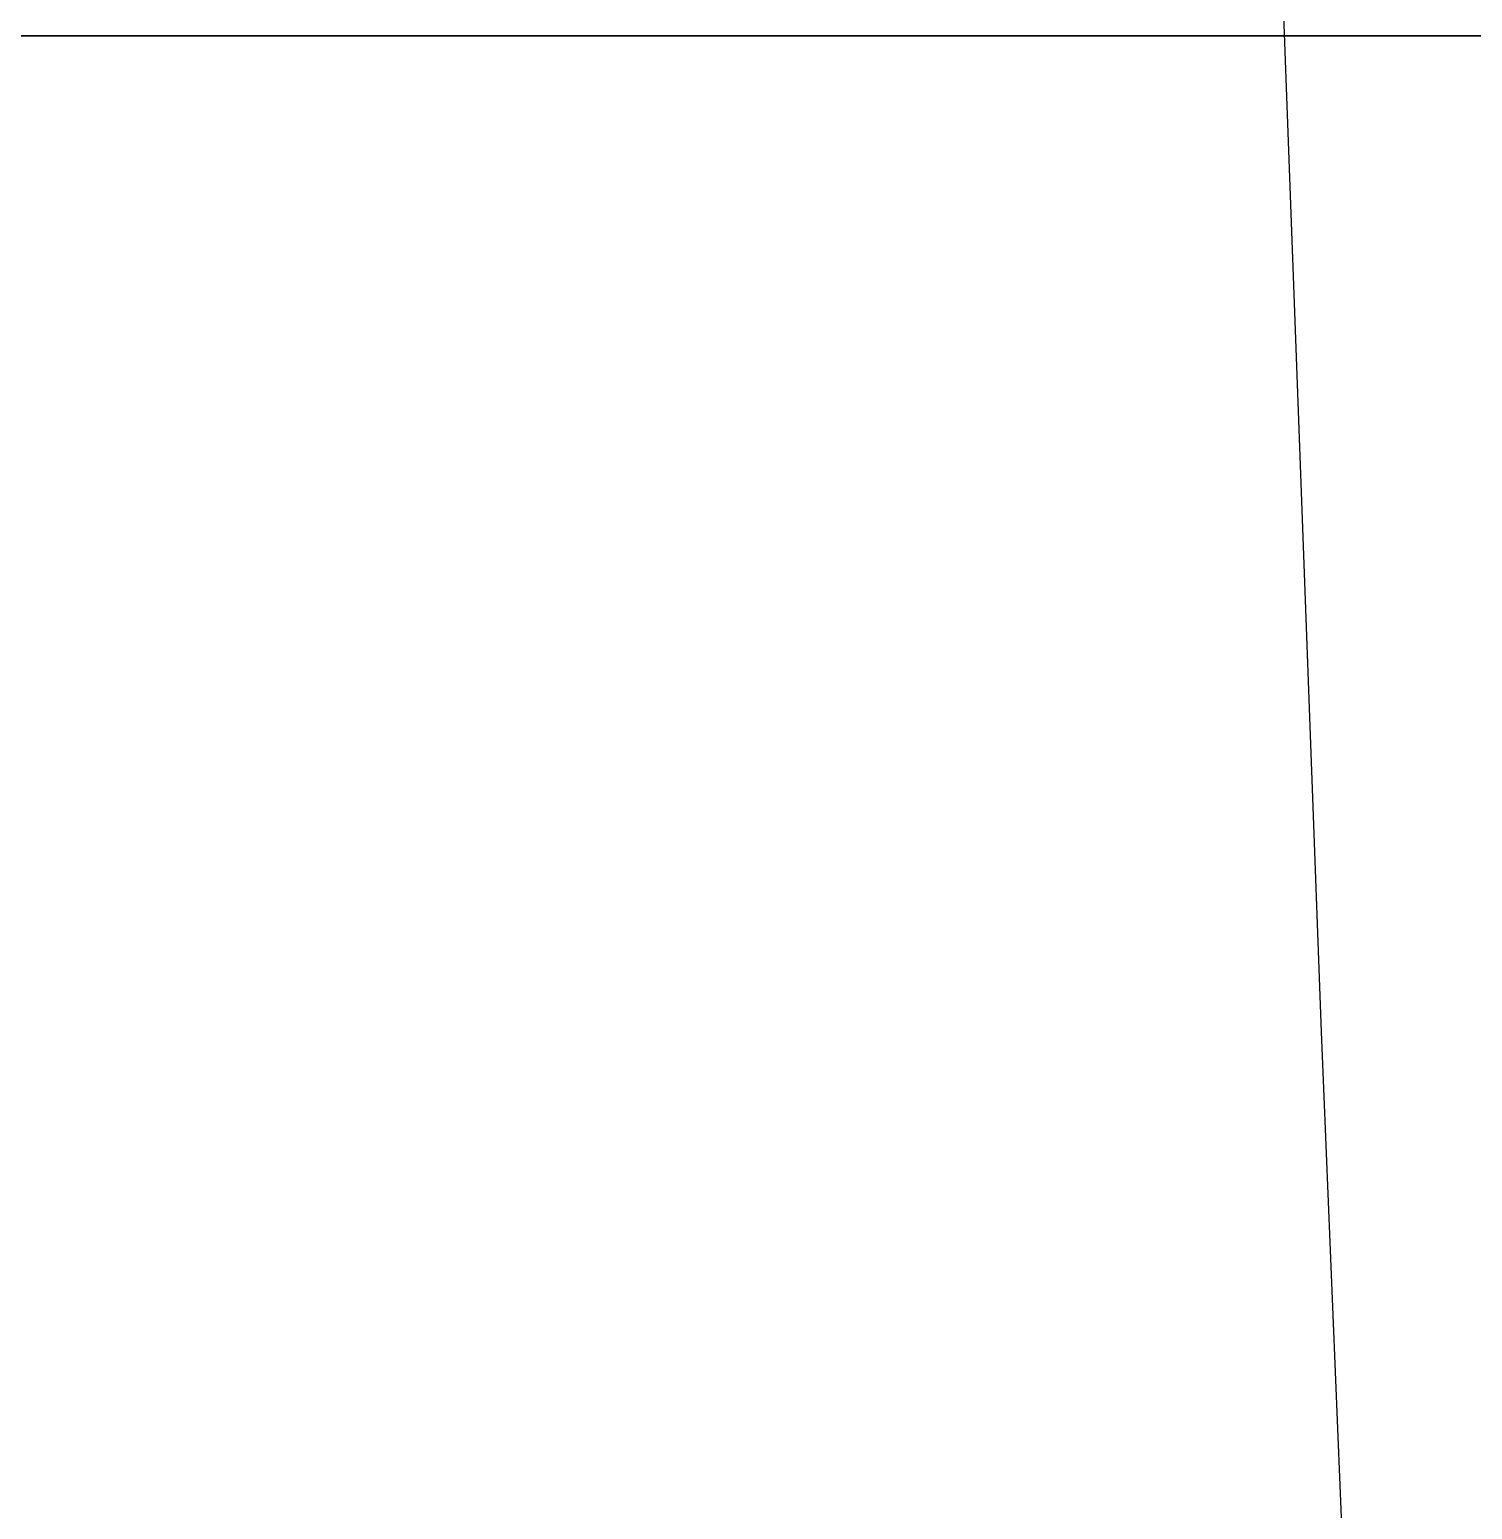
# Model space of a CAD drawing. Extents: x 11992 to 29481, y -6727 to 6811.
# Drawn here: x 24582.12 to 24605.63, y 1470.14 to 1494.26 of the extents above; entities that cross this region are included whole.
import ezdxf

# ---------------------------------------------------------------- set-up
doc = ezdxf.new("R2010")
doc.units = 0
doc.header["$MEASUREMENT"] = 0
doc.layers.get('0').update_dxf_attribs({"color": 8, "linetype": 'CONTINUOUS'})
doc.layers.add('zoylight 5回路', color=4, linetype='CONTINUOUS')

msp = doc.modelspace()

# ---------------------------------------------------------------- linework, layer by layer
for p, q in [((24602.539, 1494.902, -2436.428), (24603.168, 1477.921, -2436.428)), ((24304.794, 1494.156, -2426.429), (24856.747, 1494.156, -2426.429)), ((24579.768, 1494.156, -2015.794), (24582.821, 1494.156, -2015.784)), ((24579.77, 1494.156, -2015.778), (24582.824, 1494.156, -2015.762)), ((24580.771, 1494.156, -2134.352), (24597.817, 1494.156, -2134.224)), ((24597.816, 1494.156, -2143.249), (24580.771, 1494.156, -2143.352)), ((24585.166, 1494.156, -2436.428), (24580.771, 1494.156, -2436.428)), ((24580.771, 1494.156, -2251.167), (24584.365, 1494.156, -2251.167)), ((24582.168, 1494.156, -2251.666), (24581.479, 1494.156, -2251.666)), ((24583.362, 1494.156, -2251.875), (24582.078, 1494.156, -2251.875)), ((24582.855, 1494.156, -2251.666), (24582.168, 1494.156, -2251.666)), ((24582.821, 1494.156, -2015.784), (24585.874, 1494.156, -2015.77)), ((24582.824, 1494.156, -2015.762), (24585.877, 1494.156, -2015.743)), ((24583.54, 1494.156, -2251.666), (24582.855, 1494.156, -2251.666)), ((24584.62, 1494.156, -2251.875), (24583.362, 1494.156, -2251.875)), ((24584.223, 1494.156, -2251.666), (24583.54, 1494.156, -2251.666)), ((24584.903, 1494.156, -2251.666), (24584.223, 1494.156, -2251.666)), ((24584.365, 1494.156, -2251.167), (24587.646, 1494.156, -2251.167)), ((24585.854, 1494.156, -2251.875), (24584.62, 1494.156, -2251.875)), ((24585.578, 1494.156, -2251.666), (24584.903, 1494.156, -2251.666)), ((24589.56, 1494.156, -2436.428), (24585.166, 1494.156, -2436.428)), ((24586.249, 1494.156, -2251.666), (24585.578, 1494.156, -2251.666)), ((24587.063, 1494.156, -2251.875), (24585.854, 1494.156, -2251.875)), ((24585.874, 1494.156, -2015.77), (24588.927, 1494.156, -2015.753)), ((24585.877, 1494.156, -2015.743), (24588.93, 1494.156, -2015.722)), ((24586.914, 1494.156, -2251.666), (24586.249, 1494.156, -2251.666)), ((24587.573, 1494.156, -2251.666), (24586.914, 1494.156, -2251.666)), ((24588.247, 1494.156, -2251.875), (24587.063, 1494.156, -2251.875)), ((24588.225, 1494.156, -2251.666), (24587.573, 1494.156, -2251.666)), ((24587.646, 1494.156, -2251.167), (24590.615, 1494.156, -2251.167)), ((24588.871, 1494.156, -2251.666), (24588.225, 1494.156, -2251.666)), ((24589.407, 1494.156, -2251.875), (24588.247, 1494.156, -2251.875)), ((24589.218, 1494.156, -2251.666), (24588.871, 1494.156, -2251.666)), ((24588.927, 1494.156, -2015.753), (24591.98, 1494.156, -2015.731)), ((24588.93, 1494.156, -2015.722), (24591.984, 1494.156, -2015.698)), ((24589.562, 1494.156, -2251.666), (24589.218, 1494.156, -2251.666)), ((24590.542, 1494.156, -2251.875), (24589.407, 1494.156, -2251.875)), ((24593.951, 1494.156, -2436.428), (24589.56, 1494.156, -2436.428)), ((24589.904, 1494.156, -2251.666), (24589.562, 1494.156, -2251.666)), ((24590.243, 1494.156, -2251.666), (24589.904, 1494.156, -2251.666)), ((24590.58, 1494.156, -2251.666), (24590.243, 1494.156, -2251.666)), ((24591.652, 1494.156, -2251.875), (24590.542, 1494.156, -2251.875)), ((24590.913, 1494.156, -2251.666), (24590.58, 1494.156, -2251.666)), ((24590.615, 1494.156, -2251.167), (24593.271, 1494.156, -2251.167)), ((24591.244, 1494.156, -2251.666), (24590.913, 1494.156, -2251.666)), ((24591.571, 1494.156, -2251.666), (24591.244, 1494.156, -2251.666)), ((24591.896, 1494.156, -2251.666), (24591.571, 1494.156, -2251.666)), ((24592.738, 1494.156, -2251.875), (24591.652, 1494.156, -2251.875)), ((24592.217, 1494.156, -2251.666), (24591.896, 1494.156, -2251.666)), ((24591.98, 1494.156, -2015.731), (24595.034, 1494.156, -2015.705)), ((24591.984, 1494.156, -2015.698), (24595.037, 1494.156, -2015.67)), ((24592.535, 1494.156, -2251.666), (24592.217, 1494.156, -2251.666)), ((24592.849, 1494.156, -2251.666), (24592.535, 1494.156, -2251.666)), ((24593.799, 1494.156, -2251.875), (24592.738, 1494.156, -2251.875)), ((24593.16, 1494.156, -2251.666), (24592.849, 1494.156, -2251.666)), ((24593.468, 1494.156, -2251.666), (24593.16, 1494.156, -2251.666)), ((24593.271, 1494.156, -2251.167), (24595.614, 1494.156, -2251.167)), ((24593.772, 1494.156, -2251.666), (24593.468, 1494.156, -2251.666)), ((24594.072, 1494.156, -2251.666), (24593.772, 1494.156, -2251.666)), ((24594.835, 1494.156, -2251.875), (24593.799, 1494.156, -2251.875)), ((24598.339, 1494.156, -2436.428), (24593.951, 1494.156, -2436.428)), ((24594.368, 1494.156, -2251.666), (24594.072, 1494.156, -2251.666)), ((24594.661, 1494.156, -2251.666), (24594.368, 1494.156, -2251.666)), ((24594.95, 1494.156, -2251.666), (24594.661, 1494.156, -2251.666)), ((24594.835, 1494.156, -2251.875), (24594.984, 1494.156, -2251.875)), ((24595.134, 1494.156, -2251.875), (24594.835, 1494.156, -2251.875)), ((24595.234, 1494.156, -2251.666), (24594.95, 1494.156, -2251.666)), ((24594.984, 1494.156, -2251.875), (24595.131, 1494.156, -2251.875)), ((24595.034, 1494.156, -2015.705), (24598.086, 1494.156, -2015.676)), ((24595.037, 1494.156, -2015.67), (24598.09, 1494.156, -2015.639)), ((24595.131, 1494.156, -2251.875), (24595.277, 1494.156, -2251.875)), ((24595.428, 1494.156, -2251.875), (24595.134, 1494.156, -2251.875)), ((24595.514, 1494.156, -2251.666), (24595.234, 1494.156, -2251.666)), ((24595.277, 1494.156, -2251.875), (24595.422, 1494.156, -2251.875)), ((24595.422, 1494.156, -2251.875), (24595.566, 1494.156, -2251.875)), ((24595.716, 1494.156, -2251.875), (24595.428, 1494.156, -2251.875)), ((24595.79, 1494.156, -2251.666), (24595.514, 1494.156, -2251.666)), ((24595.566, 1494.156, -2251.875), (24595.708, 1494.156, -2251.875)), ((24595.614, 1494.156, -2251.167), (24597.646, 1494.156, -2251.167)), ((24595.708, 1494.156, -2251.875), (24595.85, 1494.156, -2251.875)), ((24596.001, 1494.156, -2251.875), (24595.716, 1494.156, -2251.875)), ((24596.062, 1494.156, -2251.666), (24595.79, 1494.156, -2251.666)), ((24595.85, 1494.156, -2251.875), (24595.99, 1494.156, -2251.875)), ((24595.99, 1494.156, -2251.875), (24596.129, 1494.156, -2251.875)), ((24596.28, 1494.156, -2251.875), (24596.001, 1494.156, -2251.875)), ((24596.33, 1494.156, -2251.666), (24596.062, 1494.156, -2251.666)), ((24596.129, 1494.156, -2251.875), (24596.268, 1494.156, -2251.875)), ((24596.268, 1494.156, -2251.875), (24596.405, 1494.156, -2251.875)), ((24596.555, 1494.156, -2251.875), (24596.28, 1494.156, -2251.875)), ((24596.592, 1494.156, -2251.666), (24596.33, 1494.156, -2251.666)), ((24596.405, 1494.156, -2251.875), (24596.54, 1494.156, -2251.875)), ((24596.54, 1494.156, -2251.875), (24596.677, 1494.156, -2251.875)), ((24596.825, 1494.156, -2251.875), (24596.555, 1494.156, -2251.875)), ((24596.849, 1494.156, -2251.666), (24596.592, 1494.156, -2251.666)), ((24596.677, 1494.156, -2251.875), (24596.813, 1494.156, -2251.875)), ((24596.813, 1494.156, -2251.875), (24596.948, 1494.156, -2251.875)), ((24597.09, 1494.156, -2251.875), (24596.825, 1494.156, -2251.875)), ((24597.103, 1494.156, -2251.666), (24596.849, 1494.156, -2251.666)), ((24596.948, 1494.156, -2251.875), (24597.081, 1494.156, -2251.875)), ((24597.081, 1494.156, -2251.875), (24597.213, 1494.156, -2251.875)), ((24597.351, 1494.156, -2251.875), (24597.09, 1494.156, -2251.875)), ((24597.351, 1494.156, -2251.666), (24597.103, 1494.156, -2251.666)), ((24597.213, 1494.156, -2251.875), (24597.344, 1494.156, -2251.875)), ((24597.344, 1494.156, -2251.875), (24597.474, 1494.156, -2251.875)), ((24597.606, 1494.156, -2251.875), (24597.351, 1494.156, -2251.875)), ((24597.594, 1494.156, -2251.666), (24597.351, 1494.156, -2251.666)), ((24597.474, 1494.156, -2251.875), (24597.602, 1494.156, -2251.875)), ((24597.833, 1494.156, -2251.666), (24597.594, 1494.156, -2251.666)), ((24597.602, 1494.156, -2251.875), (24597.729, 1494.156, -2251.875)), ((24597.857, 1494.156, -2251.875), (24597.606, 1494.156, -2251.875)), ((24597.646, 1494.156, -2251.167), (24599.365, 1494.156, -2251.167)), ((24597.729, 1494.156, -2251.875), (24597.855, 1494.156, -2251.875)), ((24614.857, 1494.156, -2142.935), (24597.816, 1494.156, -2143.249)), ((24597.817, 1494.156, -2134.224), (24614.859, 1494.156, -2133.838)), ((24598.067, 1494.156, -2251.666), (24597.833, 1494.156, -2251.666)), ((24597.855, 1494.156, -2251.875), (24597.98, 1494.156, -2251.875)), ((24598.103, 1494.156, -2251.875), (24597.857, 1494.156, -2251.875)), ((24597.98, 1494.156, -2251.875), (24598.103, 1494.156, -2251.875)), ((24598.296, 1494.156, -2251.666), (24598.067, 1494.156, -2251.666)), ((24598.086, 1494.156, -2015.676), (24601.139, 1494.156, -2015.642)), ((24598.09, 1494.156, -2015.639), (24601.143, 1494.156, -2015.605)), ((24598.457, 1494.156, -2251.875), (24598.103, 1494.156, -2251.875)), ((24598.519, 1494.156, -2251.666), (24598.296, 1494.156, -2251.666)), ((24602.723, 1494.156, -2436.428), (24598.339, 1494.156, -2436.428)), ((24598.799, 1494.156, -2251.875), (24598.457, 1494.156, -2251.875)), ((24598.738, 1494.156, -2251.666), (24598.519, 1494.156, -2251.666)), ((24598.951, 1494.156, -2251.666), (24598.738, 1494.156, -2251.666)), ((24599.129, 1494.156, -2251.875), (24598.799, 1494.156, -2251.875)), ((24599.16, 1494.156, -2251.666), (24598.951, 1494.156, -2251.666)), ((24599.445, 1494.156, -2251.875), (24599.129, 1494.156, -2251.875)), ((24599.362, 1494.156, -2251.666), (24599.16, 1494.156, -2251.666)), ((24599.56, 1494.156, -2251.666), (24599.362, 1494.156, -2251.666)), ((24599.365, 1494.156, -2251.167), (24600.771, 1494.156, -2251.167)), ((24599.75, 1494.156, -2251.875), (24599.445, 1494.156, -2251.875)), ((24599.752, 1494.156, -2251.666), (24599.56, 1494.156, -2251.666)), ((24600.041, 1494.156, -2251.875), (24599.75, 1494.156, -2251.875)), ((24599.938, 1494.156, -2251.666), (24599.752, 1494.156, -2251.666)), ((24600.119, 1494.156, -2251.666), (24599.938, 1494.156, -2251.666)), ((24600.32, 1494.156, -2251.875), (24600.041, 1494.156, -2251.875)), ((24600.295, 1494.156, -2251.666), (24600.119, 1494.156, -2251.666)), ((24600.464, 1494.156, -2251.666), (24600.295, 1494.156, -2251.666)), ((24600.586, 1494.156, -2251.875), (24600.32, 1494.156, -2251.875)), ((24600.628, 1494.156, -2251.666), (24600.464, 1494.156, -2251.666)), ((24600.84, 1494.156, -2251.875), (24600.586, 1494.156, -2251.875)), ((24600.786, 1494.156, -2251.666), (24600.628, 1494.156, -2251.666)), ((24600.771, 1494.156, -2251.167), (24601.865, 1494.156, -2251.167)), ((24600.939, 1494.156, -2251.666), (24600.786, 1494.156, -2251.666)), ((24601.08, 1494.156, -2251.875), (24600.84, 1494.156, -2251.875)), ((24601.085, 1494.156, -2251.666), (24600.939, 1494.156, -2251.666)), ((24601.309, 1494.156, -2251.875), (24601.08, 1494.156, -2251.875)), ((24601.226, 1494.156, -2251.666), (24601.085, 1494.156, -2251.666)), ((24601.139, 1494.156, -2015.642), (24604.191, 1494.156, -2015.605)), ((24601.143, 1494.156, -2015.605), (24604.196, 1494.156, -2015.568)), ((24601.47, 1494.156, -2251.666), (24601.226, 1494.156, -2251.666)), ((24601.525, 1494.156, -2251.875), (24601.309, 1494.156, -2251.875)), ((24601.693, 1494.156, -2251.666), (24601.47, 1494.156, -2251.666)), ((24601.543, 1494.156, -2251.875), (24601.525, 1494.156, -2251.875)), ((24601.561, 1494.156, -2251.875), (24601.543, 1494.156, -2251.875)), ((24601.579, 1494.156, -2251.875), (24601.561, 1494.156, -2251.875)), ((24601.596, 1494.156, -2251.875), (24601.579, 1494.156, -2251.875)), ((24601.614, 1494.156, -2251.875), (24601.596, 1494.156, -2251.875)), ((24601.632, 1494.156, -2251.875), (24601.614, 1494.156, -2251.875)), ((24601.649, 1494.156, -2251.875), (24601.632, 1494.156, -2251.875)), ((24601.666, 1494.156, -2251.875), (24601.649, 1494.156, -2251.875)), ((24601.684, 1494.156, -2251.875), (24601.666, 1494.156, -2251.875)), ((24601.701, 1494.156, -2251.875), (24601.684, 1494.156, -2251.875)), ((24601.896, 1494.156, -2251.666), (24601.693, 1494.156, -2251.666)), ((24601.718, 1494.156, -2251.875), (24601.701, 1494.156, -2251.875)), ((24601.736, 1494.156, -2251.875), (24601.718, 1494.156, -2251.875)), ((24601.738, 1494.156, -2251.875), (24601.736, 1494.156, -2251.875)), ((24601.741, 1494.156, -2251.875), (24601.738, 1494.156, -2251.875)), ((24601.743, 1494.156, -2251.875), (24601.741, 1494.156, -2251.875)), ((24601.746, 1494.156, -2251.875), (24601.743, 1494.156, -2251.875)), ((24601.749, 1494.156, -2251.875), (24601.746, 1494.156, -2251.875)), ((24601.751, 1494.156, -2251.875), (24601.749, 1494.156, -2251.875)), ((24601.754, 1494.156, -2251.875), (24601.751, 1494.156, -2251.875)), ((24601.757, 1494.156, -2251.875), (24601.754, 1494.156, -2251.875)), ((24601.76, 1494.156, -2251.875), (24601.757, 1494.156, -2251.875)), ((24601.763, 1494.156, -2251.875), (24601.76, 1494.156, -2251.875)), ((24601.766, 1494.156, -2251.875), (24601.763, 1494.156, -2251.875)), ((24601.769, 1494.156, -2251.875), (24601.766, 1494.156, -2251.875)), ((24601.769, 1494.156, -2251.875), (24601.786, 1494.156, -2251.875)), ((24601.786, 1494.156, -2251.875), (24601.769, 1494.156, -2251.875)), ((24601.786, 1494.156, -2251.875), (24601.802, 1494.156, -2251.875)), ((24601.803, 1494.156, -2251.875), (24601.786, 1494.156, -2251.875)), ((24601.802, 1494.156, -2251.875), (24601.819, 1494.156, -2251.875)), ((24601.82, 1494.156, -2251.875), (24601.803, 1494.156, -2251.875)), ((24601.819, 1494.156, -2251.875), (24601.835, 1494.156, -2251.875)), ((24601.837, 1494.156, -2251.875), (24601.82, 1494.156, -2251.875)), ((24601.835, 1494.156, -2251.875), (24601.852, 1494.156, -2251.875)), ((24601.854, 1494.156, -2251.875), (24601.837, 1494.156, -2251.875)), ((24601.852, 1494.156, -2251.875), (24601.869, 1494.156, -2251.875)), ((24601.871, 1494.156, -2251.875), (24601.854, 1494.156, -2251.875)), ((24601.865, 1494.156, -2251.167), (24602.646, 1494.156, -2251.167)), ((24601.869, 1494.156, -2251.875), (24601.885, 1494.156, -2251.875)), ((24601.888, 1494.156, -2251.875), (24601.871, 1494.156, -2251.875)), ((24601.885, 1494.156, -2251.875), (24601.902, 1494.156, -2251.875)), ((24601.904, 1494.156, -2251.875), (24601.888, 1494.156, -2251.875)), ((24602.078, 1494.156, -2251.666), (24601.896, 1494.156, -2251.666)), ((24601.902, 1494.156, -2251.875), (24601.919, 1494.156, -2251.875)), ((24601.921, 1494.156, -2251.875), (24601.904, 1494.156, -2251.875)), ((24601.919, 1494.156, -2251.875), (24601.936, 1494.156, -2251.875)), ((24601.937, 1494.156, -2251.875), (24601.921, 1494.156, -2251.875)), ((24601.936, 1494.156, -2251.875), (24601.953, 1494.156, -2251.875)), ((24601.954, 1494.156, -2251.875), (24601.937, 1494.156, -2251.875)), ((24601.953, 1494.156, -2251.875), (24601.97, 1494.156, -2251.875)), ((24601.97, 1494.156, -2251.875), (24601.954, 1494.156, -2251.875)), ((24601.972, 1494.156, -2251.875), (24601.97, 1494.156, -2251.875)), ((24601.973, 1494.156, -2251.875), (24601.972, 1494.156, -2251.875)), ((24601.974, 1494.156, -2251.875), (24601.973, 1494.156, -2251.875)), ((24601.976, 1494.156, -2251.875), (24601.974, 1494.156, -2251.875)), ((24601.977, 1494.156, -2251.875), (24601.976, 1494.156, -2251.875)), ((24601.979, 1494.156, -2251.875), (24601.977, 1494.156, -2251.875)), ((24601.98, 1494.156, -2251.875), (24601.979, 1494.156, -2251.875)), ((24601.982, 1494.156, -2251.875), (24601.98, 1494.156, -2251.875)), ((24601.983, 1494.156, -2251.875), (24601.982, 1494.156, -2251.875)), ((24601.984, 1494.156, -2251.875), (24601.983, 1494.156, -2251.875)), ((24601.986, 1494.156, -2251.875), (24601.984, 1494.156, -2251.875)), ((24601.988, 1494.156, -2251.875), (24601.986, 1494.156, -2251.875)), ((24602.005, 1494.156, -2251.875), (24601.988, 1494.156, -2251.875)), ((24602.022, 1494.156, -2251.875), (24602.005, 1494.156, -2251.875)), ((24602.038, 1494.156, -2251.875), (24602.022, 1494.156, -2251.875)), ((24602.055, 1494.156, -2251.875), (24602.038, 1494.156, -2251.875)), ((24602.072, 1494.156, -2251.875), (24602.055, 1494.156, -2251.875)), ((24602.088, 1494.156, -2251.875), (24602.072, 1494.156, -2251.875)), ((24602.239, 1494.156, -2251.666), (24602.078, 1494.156, -2251.666)), ((24602.105, 1494.156, -2251.875), (24602.088, 1494.156, -2251.875)), ((24602.12, 1494.156, -2251.875), (24602.105, 1494.156, -2251.875)), ((24602.137, 1494.156, -2251.875), (24602.12, 1494.156, -2251.875)), ((24602.152, 1494.156, -2251.875), (24602.137, 1494.156, -2251.875)), ((24602.168, 1494.156, -2251.875), (24602.152, 1494.156, -2251.875)), ((24602.183, 1494.156, -2251.875), (24602.168, 1494.156, -2251.875)), ((24602.297, 1494.156, -2251.875), (24602.187, 1494.156, -2251.875)), ((24602.379, 1494.156, -2251.666), (24602.239, 1494.156, -2251.666)), ((24602.4, 1494.156, -2251.875), (24602.297, 1494.156, -2251.875)), ((24602.498, 1494.156, -2251.666), (24602.379, 1494.156, -2251.666)), ((24602.496, 1494.156, -2251.875), (24602.4, 1494.156, -2251.875)), ((24602.584, 1494.156, -2251.875), (24602.496, 1494.156, -2251.875)), ((24602.596, 1494.156, -2251.666), (24602.498, 1494.156, -2251.666)), ((24602.665, 1494.156, -2251.875), (24602.584, 1494.156, -2251.875)), ((24602.672, 1494.156, -2251.666), (24602.596, 1494.156, -2251.666)), ((24602.646, 1494.156, -2251.167), (24603.115, 1494.156, -2251.167)), ((24602.738, 1494.156, -2251.875), (24602.665, 1494.156, -2251.875)), ((24602.727, 1494.156, -2251.666), (24602.672, 1494.156, -2251.666)), ((24607.101, 1494.156, -2436.428), (24602.723, 1494.156, -2436.428)), ((24602.76, 1494.156, -2251.666), (24602.727, 1494.156, -2251.666)), ((24602.805, 1494.156, -2251.875), (24602.738, 1494.156, -2251.875)), ((24602.771, 1494.156, -2251.666), (24602.76, 1494.156, -2251.666)), ((24602.812, 1494.156, -2251.625), (24602.771, 1494.156, -2251.666)), ((24602.864, 1494.156, -2251.875), (24602.805, 1494.156, -2251.875)), ((24602.854, 1494.156, -2251.583), (24602.812, 1494.156, -2251.625)), ((24602.896, 1494.156, -2251.541), (24602.854, 1494.156, -2251.583)), ((24602.916, 1494.156, -2251.875), (24602.864, 1494.156, -2251.875)), ((24602.937, 1494.156, -2251.5), (24602.896, 1494.156, -2251.541)), ((24602.96, 1494.156, -2251.875), (24602.916, 1494.156, -2251.875)), ((24602.979, 1494.156, -2251.458), (24602.937, 1494.156, -2251.5)), ((24602.997, 1494.156, -2251.875), (24602.96, 1494.156, -2251.875)), ((24603.021, 1494.156, -2251.417), (24602.979, 1494.156, -2251.458)), ((24603.027, 1494.156, -2251.875), (24602.997, 1494.156, -2251.875)), ((24603.063, 1494.156, -2251.375), (24603.021, 1494.156, -2251.417)), ((24603.027, 1494.156, -2251.875), (24603.03, 1494.156, -2251.875)), ((24603.03, 1494.156, -2251.875), (24603.033, 1494.156, -2251.875)), ((24603.033, 1494.156, -2251.875), (24603.035, 1494.156, -2251.875)), ((24603.035, 1494.156, -2251.875), (24603.038, 1494.156, -2251.875)), ((24603.038, 1494.156, -2251.875), (24603.041, 1494.156, -2251.875)), ((24603.041, 1494.156, -2251.875), (24603.043, 1494.156, -2251.875)), ((24603.043, 1494.156, -2251.875), (24603.046, 1494.156, -2251.875)), ((24603.046, 1494.156, -2251.875), (24603.049, 1494.156, -2251.875)), ((24603.049, 1494.156, -2251.875), (24603.051, 1494.156, -2251.875)), ((24603.051, 1494.156, -2251.875), (24603.054, 1494.156, -2251.875)), ((24603.054, 1494.156, -2251.875), (24603.057, 1494.156, -2251.875)), ((24603.057, 1494.156, -2251.875), (24603.06, 1494.156, -2251.875)), ((24603.06, 1494.156, -2251.875), (24603.063, 1494.156, -2251.875)), ((24603.104, 1494.156, -2251.333), (24603.063, 1494.156, -2251.375)), ((24603.063, 1494.156, -2251.875), (24603.066, 1494.156, -2251.875)), ((24603.066, 1494.156, -2251.875), (24603.069, 1494.156, -2251.875)), ((24603.069, 1494.156, -2251.875), (24603.072, 1494.156, -2251.875)), ((24603.072, 1494.156, -2251.875), (24603.075, 1494.156, -2251.875)), ((24603.075, 1494.156, -2251.875), (24603.077, 1494.156, -2251.875)), ((24603.077, 1494.156, -2251.875), (24603.08, 1494.156, -2251.875)), ((24603.08, 1494.156, -2251.875), (24603.083, 1494.156, -2251.876)), ((24603.083, 1494.156, -2251.876), (24603.086, 1494.156, -2251.876)), ((24603.086, 1494.156, -2251.876), (24603.089, 1494.156, -2251.876)), ((24603.089, 1494.156, -2251.876), (24603.092, 1494.156, -2251.876)), ((24603.092, 1494.156, -2251.876), (24603.095, 1494.156, -2251.876)), ((24603.095, 1494.156, -2251.876), (24603.097, 1494.156, -2251.876)), ((24603.097, 1494.156, -2251.876), (24603.099, 1494.156, -2251.877)), ((24603.099, 1494.156, -2251.877), (24603.101, 1494.156, -2251.877)), ((24603.101, 1494.156, -2251.877), (24603.103, 1494.156, -2251.878)), ((24603.103, 1494.156, -2251.878), (24603.105, 1494.156, -2251.878)), ((24603.146, 1494.156, -2251.291), (24603.104, 1494.156, -2251.333)), ((24603.105, 1494.156, -2251.878), (24603.107, 1494.156, -2251.878)), ((24603.107, 1494.156, -2251.878), (24603.109, 1494.156, -2251.879)), ((24603.109, 1494.156, -2251.879), (24603.111, 1494.156, -2251.879)), ((24603.111, 1494.156, -2251.879), (24603.113, 1494.156, -2251.879)), ((24603.113, 1494.156, -2251.879), (24603.115, 1494.156, -2251.88)), ((24603.115, 1494.156, -2251.167), (24603.271, 1494.156, -2251.167)), ((24603.115, 1494.156, -2251.88), (24603.117, 1494.156, -2251.88)), ((24603.117, 1494.156, -2251.88), (24603.118, 1494.156, -2251.88)), ((24603.118, 1494.156, -2251.88), (24603.12, 1494.156, -2251.881)), ((24603.12, 1494.156, -2251.881), (24603.123, 1494.156, -2251.882)), ((24603.123, 1494.156, -2251.882), (24603.125, 1494.156, -2251.882)), ((24603.125, 1494.156, -2251.882), (24603.127, 1494.156, -2251.883)), ((24603.127, 1494.156, -2251.883), (24603.129, 1494.156, -2251.884)), ((24603.129, 1494.156, -2251.884), (24603.131, 1494.156, -2251.884)), ((24603.131, 1494.156, -2251.884), (24603.133, 1494.156, -2251.885)), ((24603.133, 1494.156, -2251.885), (24603.136, 1494.156, -2251.886)), ((24603.136, 1494.156, -2251.886), (24603.137, 1494.156, -2251.886)), ((24603.137, 1494.156, -2251.886), (24603.14, 1494.156, -2251.887)), ((24603.14, 1494.156, -2251.887), (24603.142, 1494.156, -2251.888)), ((24603.142, 1494.156, -2251.888), (24603.144, 1494.156, -2251.888)), ((24603.144, 1494.156, -2251.888), (24603.146, 1494.156, -2251.889)), ((24603.188, 1494.156, -2251.25), (24603.146, 1494.156, -2251.291)), ((24603.146, 1494.156, -2251.889), (24603.148, 1494.156, -2251.89)), ((24603.148, 1494.156, -2251.89), (24603.15, 1494.156, -2251.891)), ((24603.15, 1494.156, -2251.891), (24603.152, 1494.156, -2251.892)), ((24603.152, 1494.156, -2251.892), (24603.154, 1494.156, -2251.893)), ((24603.154, 1494.156, -2251.893), (24603.156, 1494.156, -2251.894)), ((24603.156, 1494.156, -2251.894), (24603.158, 1494.156, -2251.895)), ((24603.158, 1494.156, -2251.895), (24603.159, 1494.156, -2251.896)), ((24603.159, 1494.156, -2251.896), (24603.161, 1494.156, -2251.897)), ((24603.161, 1494.156, -2251.897), (24603.163, 1494.156, -2251.898)), ((24603.163, 1494.156, -2251.898), (24603.165, 1494.156, -2251.899)), ((24603.165, 1494.156, -2251.899), (24603.168, 1494.156, -2251.9)), ((24603.168, 1494.156, -2251.9), (24603.169, 1494.156, -2251.901)), ((24603.169, 1494.156, -2251.901), (24603.171, 1494.156, -2251.902)), ((24603.171, 1494.156, -2251.902), (24603.173, 1494.156, -2251.904)), ((24603.173, 1494.156, -2251.904), (24603.175, 1494.156, -2251.905)), ((24603.175, 1494.156, -2251.905), (24603.177, 1494.156, -2251.906)), ((24603.177, 1494.156, -2251.906), (24603.179, 1494.156, -2251.907)), ((24603.179, 1494.156, -2251.907), (24603.181, 1494.156, -2251.909)), ((24603.181, 1494.156, -2251.909), (24603.183, 1494.156, -2251.91)), ((24603.183, 1494.156, -2251.91), (24603.185, 1494.156, -2251.911)), ((24603.185, 1494.156, -2251.911), (24603.187, 1494.156, -2251.912)), ((24603.187, 1494.156, -2251.912), (24603.189, 1494.156, -2251.913)), ((24603.229, 1494.156, -2251.208), (24603.188, 1494.156, -2251.25)), ((24603.189, 1494.156, -2251.913), (24603.191, 1494.156, -2251.915)), ((24603.191, 1494.156, -2251.915), (24603.193, 1494.156, -2251.916)), ((24603.193, 1494.156, -2251.916), (24603.195, 1494.156, -2251.918)), ((24603.195, 1494.156, -2251.918), (24603.196, 1494.156, -2251.919)), ((24603.196, 1494.156, -2251.919), (24603.198, 1494.156, -2251.921)), ((24603.198, 1494.156, -2251.921), (24603.2, 1494.156, -2251.922)), ((24603.2, 1494.156, -2251.922), (24603.201, 1494.156, -2251.924)), ((24603.201, 1494.156, -2251.924), (24603.203, 1494.156, -2251.925)), ((24603.203, 1494.156, -2251.925), (24603.205, 1494.156, -2251.927)), ((24603.205, 1494.156, -2251.927), (24603.207, 1494.156, -2251.928)), ((24603.207, 1494.156, -2251.928), (24603.209, 1494.156, -2251.93)), ((24603.209, 1494.156, -2251.93), (24603.21, 1494.156, -2251.931)), ((24603.21, 1494.156, -2251.931), (24603.212, 1494.156, -2251.933)), ((24603.212, 1494.156, -2251.933), (24603.214, 1494.156, -2251.934)), ((24603.214, 1494.156, -2251.934), (24603.215, 1494.156, -2251.936)), ((24603.215, 1494.156, -2251.936), (24603.217, 1494.156, -2251.938)), ((24603.217, 1494.156, -2251.938), (24603.218, 1494.156, -2251.94)), ((24603.218, 1494.156, -2251.94), (24603.22, 1494.156, -2251.941)), ((24603.22, 1494.156, -2251.941), (24603.221, 1494.156, -2251.943)), ((24603.221, 1494.156, -2251.943), (24603.222, 1494.156, -2251.945)), ((24603.222, 1494.156, -2251.945), (24603.224, 1494.156, -2251.947)), ((24603.224, 1494.156, -2251.947), (24603.225, 1494.156, -2251.948)), ((24603.225, 1494.156, -2251.948), (24603.227, 1494.156, -2251.95)), ((24603.227, 1494.156, -2251.95), (24603.228, 1494.156, -2251.952)), ((24603.228, 1494.156, -2251.952), (24603.23, 1494.156, -2251.953)), ((24603.271, 1494.156, -2251.167), (24603.229, 1494.156, -2251.208)), ((24603.23, 1494.156, -2251.953), (24603.231, 1494.156, -2251.955)), ((24603.231, 1494.156, -2251.955), (24603.232, 1494.156, -2251.957)), ((24603.232, 1494.156, -2251.957), (24603.234, 1494.156, -2251.959)), ((24603.234, 1494.156, -2251.959), (24603.235, 1494.156, -2251.961)), ((24603.235, 1494.156, -2251.961), (24603.236, 1494.156, -2251.963)), ((24603.236, 1494.156, -2251.963), (24603.238, 1494.156, -2251.965)), ((24603.238, 1494.156, -2251.965), (24603.239, 1494.156, -2251.967)), ((24603.239, 1494.156, -2251.967), (24603.24, 1494.156, -2251.969)), ((24603.24, 1494.156, -2251.969), (24603.241, 1494.156, -2251.971)), ((24603.241, 1494.156, -2251.971), (24603.242, 1494.156, -2251.973)), ((24603.242, 1494.156, -2251.973), (24603.244, 1494.156, -2251.975)), ((24603.244, 1494.156, -2251.975), (24603.245, 1494.156, -2251.976)), ((24603.245, 1494.156, -2251.976), (24603.246, 1494.156, -2251.978)), ((24603.246, 1494.156, -2251.978), (24603.247, 1494.156, -2251.98)), ((24603.247, 1494.156, -2251.98), (24603.248, 1494.156, -2251.982)), ((24603.248, 1494.156, -2251.982), (24603.25, 1494.156, -2251.984)), ((24603.25, 1494.156, -2251.984), (24603.251, 1494.156, -2251.987)), ((24603.251, 1494.156, -2251.987), (24603.251, 1494.156, -2251.989)), ((24603.251, 1494.156, -2251.989), (24603.252, 1494.156, -2251.991)), ((24603.252, 1494.156, -2251.991), (24603.253, 1494.156, -2251.993)), ((24603.253, 1494.156, -2251.993), (24603.254, 1494.156, -2251.995)), ((24603.254, 1494.156, -2251.995), (24603.255, 1494.156, -2251.997)), ((24603.255, 1494.156, -2251.997), (24603.256, 1494.156, -2251.999)), ((24603.256, 1494.156, -2251.999), (24603.257, 1494.156, -2252.001)), ((24603.257, 1494.156, -2252.001), (24603.258, 1494.156, -2252.003)), ((24603.258, 1494.156, -2252.003), (24603.258, 1494.156, -2252.005)), ((24603.258, 1494.156, -2252.005), (24603.259, 1494.156, -2252.007)), ((24603.259, 1494.156, -2252.007), (24603.26, 1494.156, -2252.009)), ((24603.26, 1494.156, -2252.009), (24603.261, 1494.156, -2252.011)), ((24603.261, 1494.156, -2252.011), (24603.261, 1494.156, -2252.013)), ((24603.261, 1494.156, -2252.013), (24603.262, 1494.156, -2252.015)), ((24603.262, 1494.156, -2252.015), (24603.262, 1494.156, -2252.017)), ((24603.262, 1494.156, -2252.017), (24603.263, 1494.156, -2252.019)), ((24603.263, 1494.156, -2252.019), (24603.264, 1494.156, -2252.021)), ((24603.264, 1494.156, -2252.021), (24603.264, 1494.156, -2252.023)), ((24603.264, 1494.156, -2252.023), (24603.265, 1494.156, -2252.025)), ((24603.265, 1494.156, -2252.025), (24603.265, 1494.156, -2252.028)), ((24603.265, 1494.156, -2252.028), (24603.266, 1494.156, -2252.03)), ((24603.266, 1494.156, -2252.03), (24603.266, 1494.156, -2252.032)), ((24603.266, 1494.156, -2252.032), (24603.267, 1494.156, -2252.034)), ((24603.267, 1494.156, -2252.034), (24603.267, 1494.156, -2252.036)), ((24603.267, 1494.156, -2252.036), (24603.268, 1494.156, -2252.038)), ((24603.268, 1494.156, -2252.038), (24603.268, 1494.156, -2252.04)), ((24603.268, 1494.156, -2252.04), (24603.268, 1494.156, -2252.042)), ((24603.268, 1494.156, -2252.042), (24603.269, 1494.156, -2252.044)), ((24603.269, 1494.156, -2252.044), (24603.269, 1494.156, -2252.046)), ((24603.269, 1494.156, -2252.046), (24603.269, 1494.156, -2252.048)), ((24603.269, 1494.156, -2252.048), (24603.269, 1494.156, -2252.05)), ((24603.269, 1494.156, -2252.05), (24603.269, 1494.156, -2252.052)), ((24603.269, 1494.156, -2252.052), (24603.27, 1494.156, -2252.054)), ((24603.27, 1494.156, -2252.054), (24603.27, 1494.156, -2252.056)), ((24603.27, 1494.156, -2252.056), (24603.27, 1494.156, -2252.058)), ((24603.27, 1494.156, -2252.058), (24603.271, 1494.156, -2252.06)), ((24603.272, 1494.156, -2220.678), (24603.271, 1494.156, -2221.667)), ((24603.271, 1494.156, -2252.074), (24603.426, 1494.156, -2269.559)), ((24603.271, 1494.156, -2222.167), (24603.271, 1494.156, -2223.056)), ((24603.271, 1494.156, -2223.056), (24603.271, 1494.156, -2224.222)), ((24603.271, 1494.156, -2224.222), (24603.271, 1494.156, -2225.667)), ((24603.271, 1494.156, -2225.667), (24603.271, 1494.156, -2227.389)), ((24603.271, 1494.156, -2227.389), (24603.271, 1494.156, -2229.389)), ((24603.271, 1494.156, -2229.389), (24603.271, 1494.156, -2231.667)), ((24603.271, 1494.156, -2231.667), (24603.271, 1494.156, -2234.222)), ((24603.271, 1494.156, -2234.222), (24603.271, 1494.156, -2237.056)), ((24603.271, 1494.156, -2237.056), (24603.271, 1494.156, -2240.167)), ((24603.271, 1494.156, -2240.167), (24603.271, 1494.156, -2243.555)), ((24603.271, 1494.156, -2243.555), (24603.271, 1494.156, -2247.222)), ((24603.271, 1494.156, -2247.222), (24603.271, 1494.156, -2251.167)), ((24603.271, 1494.156, -2252.06), (24603.271, 1494.156, -2252.062)), ((24603.271, 1494.156, -2252.062), (24603.271, 1494.156, -2252.064)), ((24603.271, 1494.156, -2252.064), (24603.271, 1494.156, -2252.066)), ((24603.271, 1494.156, -2252.066), (24603.271, 1494.156, -2252.068)), ((24603.271, 1494.156, -2252.068), (24603.271, 1494.156, -2252.07)), ((24603.271, 1494.156, -2252.07), (24603.271, 1494.156, -2252.072)), ((24603.271, 1494.156, -2252.072), (24603.271, 1494.156, -2252.074)), ((24603.277, 1494.156, -2219.686), (24603.272, 1494.156, -2220.678)), ((24603.285, 1494.156, -2218.692), (24603.277, 1494.156, -2219.686)), ((24603.297, 1494.156, -2217.697), (24603.285, 1494.156, -2218.692)), ((24603.312, 1494.156, -2216.701), (24603.297, 1494.156, -2217.697)), ((24603.332, 1494.156, -2215.705), (24603.312, 1494.156, -2216.701)), ((24603.354, 1494.156, -2214.709), (24603.332, 1494.156, -2215.705)), ((24603.382, 1494.156, -2213.713), (24603.354, 1494.156, -2214.709)), ((24603.414, 1494.156, -2212.718), (24603.382, 1494.156, -2213.713)), ((24603.451, 1494.156, -2211.725), (24603.414, 1494.156, -2212.718)), ((24603.426, 1494.156, -2269.559), (24603.872, 1494.156, -2285.068)), ((24603.492, 1494.156, -2210.734), (24603.451, 1494.156, -2211.725)), ((24603.539, 1494.156, -2209.746), (24603.492, 1494.156, -2210.734)), ((24603.608, 1494.156, -2208.426), (24603.539, 1494.156, -2209.746)), ((24603.689, 1494.156, -2207.103), (24603.608, 1494.156, -2208.426)), ((24603.78, 1494.156, -2205.778), (24603.689, 1494.156, -2207.103)), ((24603.883, 1494.156, -2204.45), (24603.78, 1494.156, -2205.778)), ((24603.872, 1494.156, -2285.068), (24604.605, 1494.156, -2298.763)), ((24603.998, 1494.156, -2203.123), (24603.883, 1494.156, -2204.45)), ((24604.126, 1494.156, -2201.796), (24603.998, 1494.156, -2203.123)), ((24604.269, 1494.156, -2200.471), (24604.126, 1494.156, -2201.796)), ((24604.191, 1494.156, -2015.605), (24607.243, 1494.156, -2015.563)), ((24604.196, 1494.156, -2015.568), (24607.249, 1494.156, -2015.526)), ((24604.425, 1494.156, -2199.149), (24604.269, 1494.156, -2200.471)), ((24604.597, 1494.156, -2197.832), (24604.425, 1494.156, -2199.149)), ((24604.784, 1494.156, -2196.52), (24604.597, 1494.156, -2197.832)), ((24604.605, 1494.156, -2298.763), (24605.62, 1494.156, -2310.804)), ((24604.988, 1494.156, -2195.215), (24604.784, 1494.156, -2196.52)), ((24605.208, 1494.156, -2193.917), (24604.988, 1494.156, -2195.215)), ((24605.42, 1494.156, -2192.771), (24605.208, 1494.156, -2193.917)), ((24605.647, 1494.156, -2191.627), (24605.42, 1494.156, -2192.771)), ((24605.62, 1494.156, -2310.804), (24606.912, 1494.156, -2321.349)), ((24603.168, 1477.921, -2436.428), (24603.847, 1461.479, -2436.428))]:
    msp.add_line(p, q)
at = {"layer": 'zoylight 5回路', "linetype": 'Continuous'}
msp.add_arc((14919.864, 2083.779), 9732.761, 346.7069053, 20.210333, dxfattribs=at)

doc.saveas('drawing.dxf')
